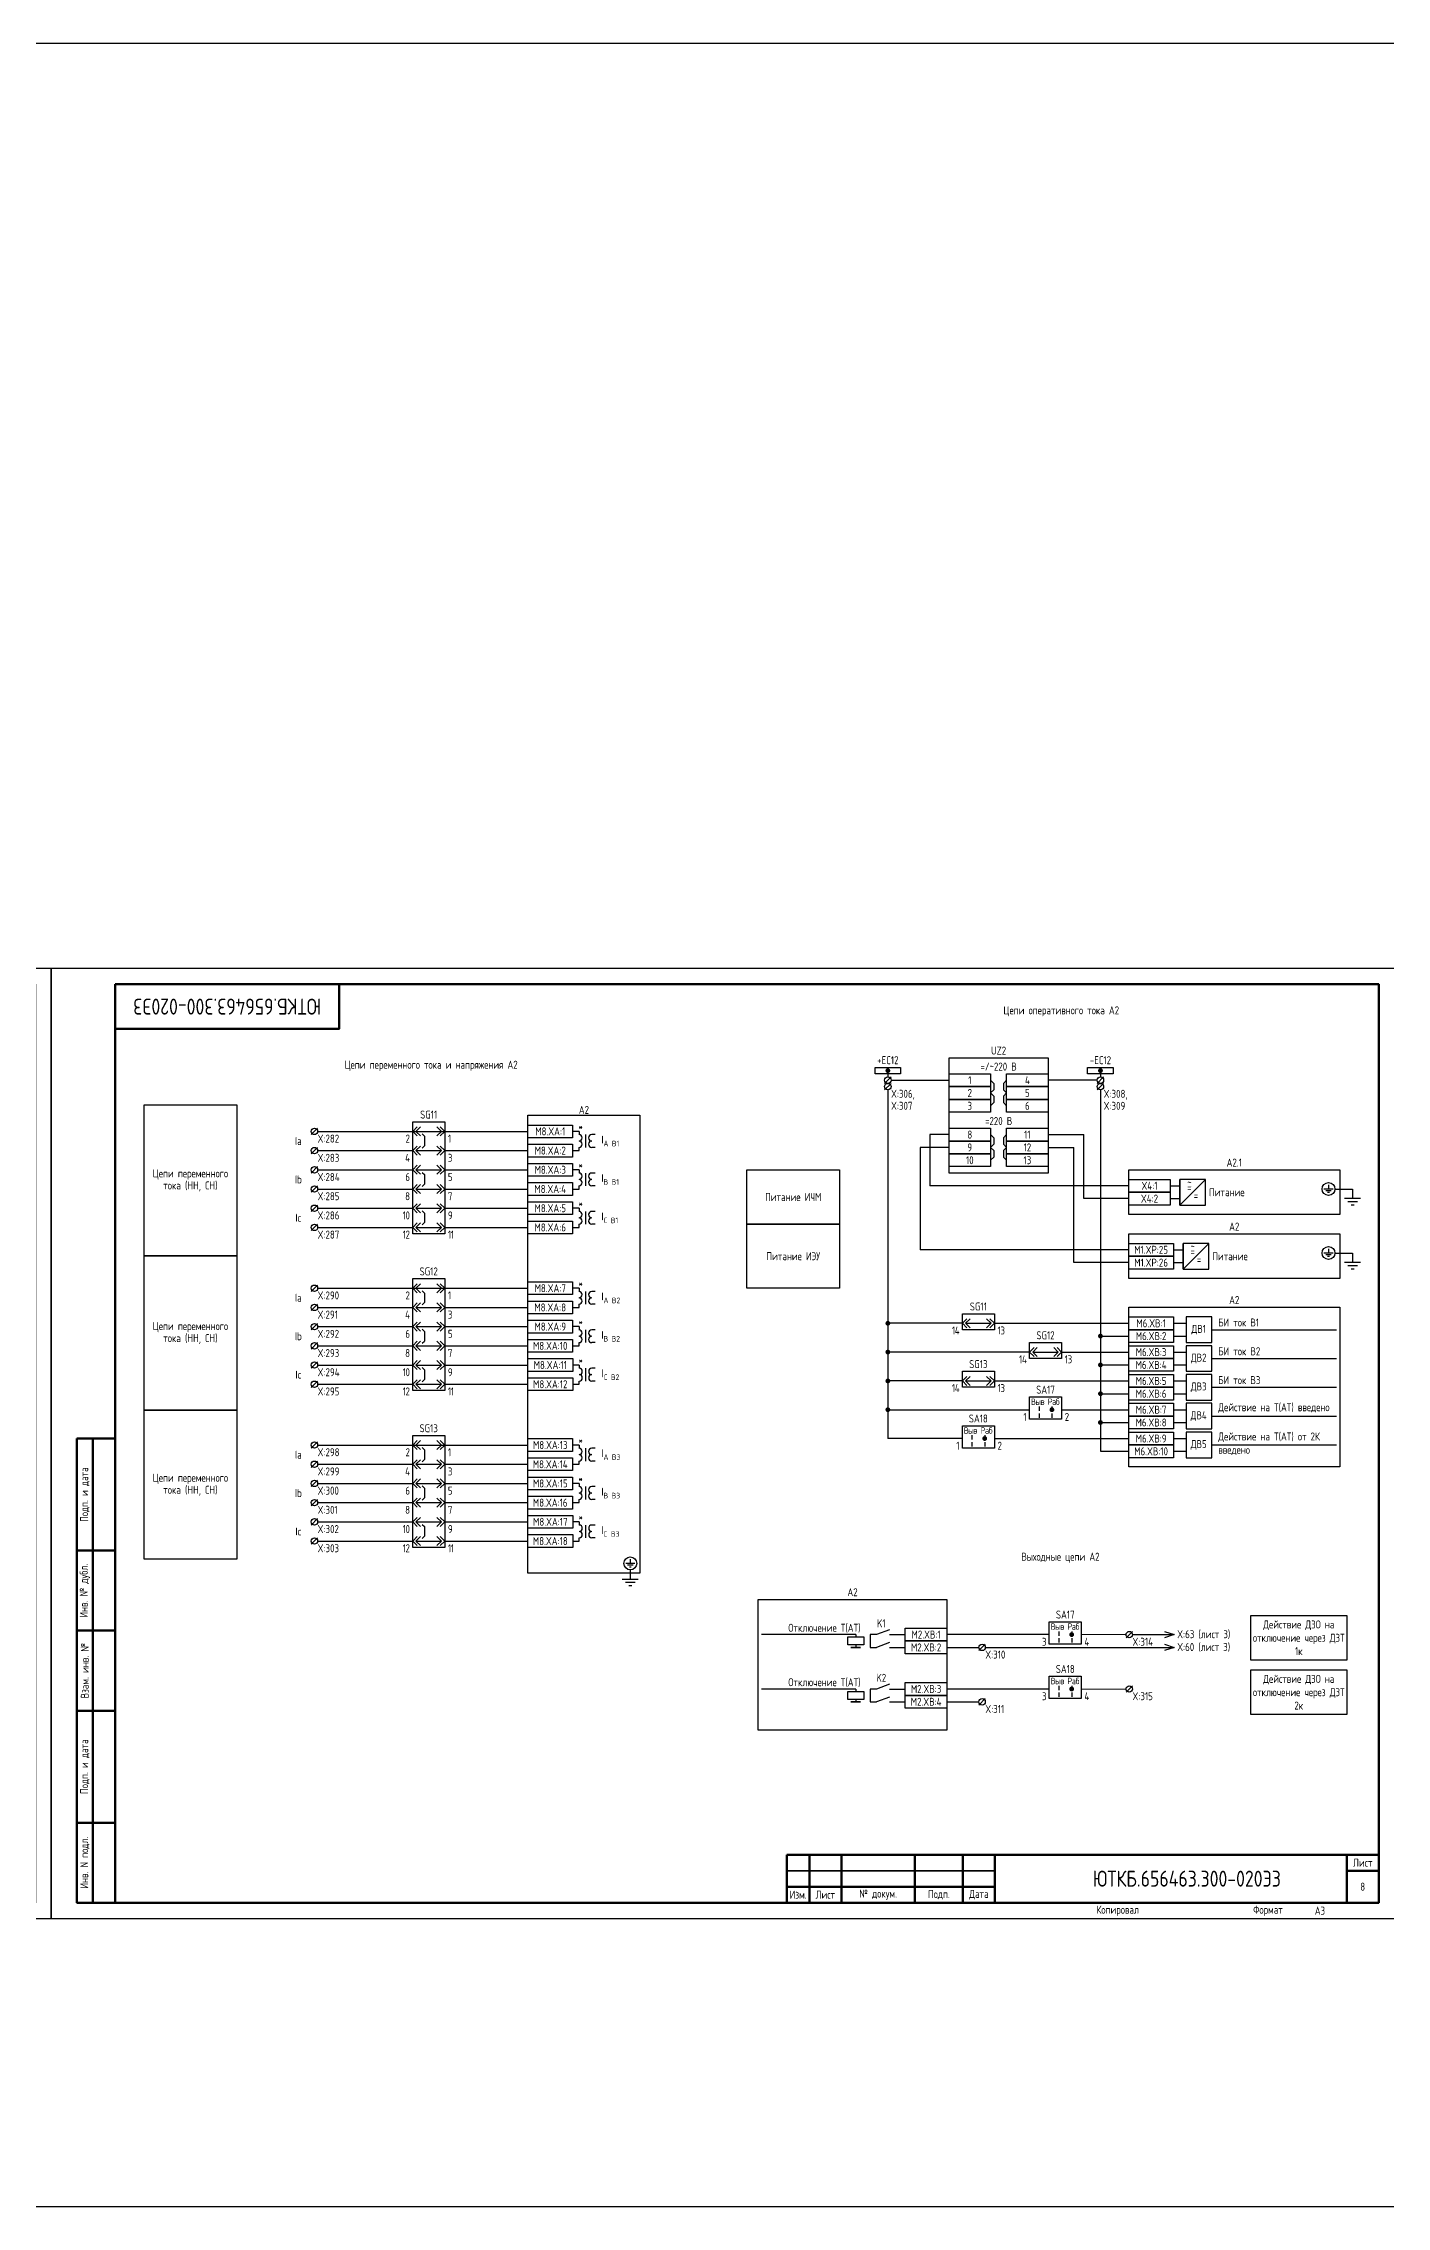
# Model space of a CAD drawing. Header units: millimetres. Extents: x -1117 to 5846, y -90 to 586.
# Drawn here: x 2938 to 3358, y -90 to 586 of the extents above; entities that cross this region are included whole.
import ezdxf

# ---------------------------------------------------------------- set-up
doc = ezdxf.new("R2010")
doc.units = ezdxf.units.MM
doc.styles.add('Gost_type_A', font='GOST_0.TTF')

# ---------------------------------------------------------------- blocks, each defined once
blk = doc.blocks.new('Формат_А3')
blk.add_lwpolyline([(-420, 297), (0, 297), (0, 0), (-420, 0)], close=True)
at = {"lineweight": 50}
blk.add_lwpolyline([(-400, 292), (-5, 292), (-5, 5), (-400, 5)], close=True, dxfattribs=at)
blk = doc.blocks.new('Штамп левый нижний')
at = {"lineweight": 50}
for points in [[(-12, 145), (-7, 145), (-7, 110), (-12, 110)], [(-7, 145), (0, 145), (0, 110), (-7, 110)], [(-12, 110), (-7, 110), (-7, 85), (-12, 85)], [(-7, 110), (0, 110), (0, 85), (-7, 85)], [(-12, 85), (-7, 85), (-7, 60), (-12, 60)], [(-7, 85), (0, 85), (0, 60), (-7, 60)], [(-12, 60), (-7, 60), (-7, 25), (-12, 25)], [(-7, 60), (0, 60), (0, 25), (-7, 25)], [(-12, 25), (-7, 25), (-7, 0), (-12, 0)], [(-7, 25), (0, 25), (0, 0), (-7, 0)]]:
    blk.add_lwpolyline(points, close=True, dxfattribs=at)
at = {"char_height": 2.5, "attachment_point": 5, "rotation": 90, "style": 'Gost_type_A'}
for s, insert, width in [('Подп. и дата', (-9.5, 127.5), 35), ('Инв. № дубл.', (-9.5, 97.5), 25), ('Взам. инв. №', (-9.5, 72.5), 25), ('Подп. и дата', (-9.5, 42.5), 35), ('Инв. N подл.', (-9.5, 12.5), 25)]:
    blk.add_mtext(s, dxfattribs=dict(at, insert=insert, width=width))
blk = doc.blocks.new('Штамп малый нижний')
at = {"lineweight": 50}
for points in [[(-185, 15), (-178, 15), (-178, 5), (-185, 5)], [(-178, 15), (-168, 15), (-168, 5), (-178, 5)], [(-168, 15), (-145, 15), (-145, 5), (-168, 5)], [(-145, 15), (-130, 15), (-130, 5), (-145, 5)], [(-130, 15), (-120, 15), (-120, 5), (-130, 5)], [(-120, 15), (-10, 15), (-10, 0), (-120, 0)], [(-10, 15), (0, 15), (0, 10), (-10, 10)], [(-10, 10), (0, 10), (0, 0), (-10, 0)], [(-185, 5), (-178, 5), (-178, 0), (-185, 0)], [(-178, 5), (-168, 5), (-168, 0), (-178, 0)], [(-168, 5), (-145, 5), (-145, 0), (-168, 0)], [(-145, 5), (-130, 5), (-130, 0), (-145, 0)], [(-130, 5), (-120, 5), (-120, 0), (-130, 0)]]:
    blk.add_lwpolyline(points, close=True, dxfattribs=at)
for points in [[(-185, 15), (-178, 15), (-178, 10), (-185, 10)], [(-178, 15), (-168, 15), (-168, 10), (-178, 10)], [(-168, 15), (-145, 15), (-145, 10), (-168, 10)], [(-145, 15), (-130, 15), (-130, 10), (-145, 10)], [(-130, 15), (-120, 15), (-120, 10), (-130, 10)], [(-185, 10), (-178, 10), (-178, 5), (-185, 5)], [(-178, 10), (-168, 10), (-168, 5), (-178, 5)], [(-168, 10), (-145, 10), (-145, 5), (-168, 5)], [(-145, 10), (-130, 10), (-130, 5), (-145, 5)], [(-130, 10), (-120, 10), (-120, 5), (-130, 5)]]:
    blk.add_lwpolyline(points, close=True)
at = {"char_height": 2.5, "style": 'Gost_type_A'}
for s, insert, width, attachment_point in [('Лист', (-5, 12.5), 10, 5), ('Изм.', (-181.5, 2.5), 7, 5), ('Лист', (-173, 2.5), 10, 5), ('№ докум.', (-156.5, 2.5), 23, 5), ('Подп.', (-137.5, 2.5), 15, 5), ('Дата', (-125, 2.5), 10, 5), ('Копировал', (-75, -2.53), 13.1202, 6), ('Формат', (-30, -2.53), 13.1202, 6)]:
    blk.add_mtext(s, dxfattribs=dict(at, insert=insert, width=width, attachment_point=attachment_point))
blk = doc.blocks.new('Штамп угловой верхний')
at = {"lineweight": 50}
blk.add_lwpolyline([(0, 0), (70, 0), (70, -14), (0, -14)], close=True, dxfattribs=at)
blk = doc.blocks.new('БИ_разъем')
for p, q in [((0, 0), (1.41, 1.41)), ((0, 0), (1.41, 1.41)), ((0, 0), (1.41, -1.41)), ((0, 0), (1.41, -1.41)), ((1, 0), (2.41, 1.41)), ((1, 0), (2.41, -1.41)), ((1, 0), (9, 0)), ((9, 0), (7.59, 1.41)), ((9, 0), (7.59, -1.41)), ((10, 0), (8.59, 1.41)), ((10, 0), (8.59, 1.41)), ((10, 0), (8.59, -1.41)), ((10, 0), (8.59, -1.41))]:
    blk.add_line(p, q)
blk = doc.blocks.new('БИ_перемычка')
for p, q in [((2.97, -0.79), (3.67, -1.5)), ((2.97, -5.21), (3.67, -4.5)), ((3.67, -1.5), (3.67, -4.5))]:
    blk.add_line(p, q)
blk = doc.blocks.new('POINT')
at = {"const_width": 0.75}
blk.add_lwpolyline([(-0.375, 0, 1), (0.375, 0, 1)], format="xyb", close=True, dxfattribs=at)
blk = doc.blocks.new('Шинка')
blk.add_lwpolyline([(-4, 1), (4, 1), (4, -1), (-4, -1)], close=True)
blk.add_blockref('POINT', (0, 0))
blk = doc.blocks.new('Переключатель_положение')
for p, q in [((2, 1), (2, -0.34)), ((2, -1.14), (2, -2.49))]:
    blk.add_line(p, q)

msp = doc.modelspace()

# ---------------------------------------------------------------- linework, layer by layer
for p, q in [((3201.54, 266), (3201.54, 263)), ((3201.54, 265), (3201.54, 263)), ((3268, 266), (3268, 263)), ((3268, 265), (3268, 263)), ((3202.54, 263), (3200.54, 261)), ((3202.54, 261), (3200.54, 259)), ((3201.54, 261), (3201.54, 261)), ((3201.54, 259), (3201.54, 150.04)), ((3202.55, 262), (3220.66, 262)), ((3266.99, 262), (3251.66, 262)), ((3269, 263), (3267, 261)), ((3269, 261), (3267, 259)), ((3268, 261), (3268, 261)), ((3268, 259), (3268, 146.04)), ((3023.27, 247), (3021.27, 245)), ((3023.27, 246), (3063, 246)), ((3063.01, 246), (3089, 246)), ((3105, 246), (3103, 246)), ((3220.66, 245), (3214.66, 245)), ((3214.66, 245), (3214.66, 229)), ((3251.66, 245), (3262.83, 245)), ((3262.83, 225), (3262.83, 245)), ((3023.27, 241), (3021.27, 239)), ((3023.28, 240), (3053, 240)), ((3063.01, 240), (3089, 240)), ((3103, 240), (3105, 240)), ((3211.66, 241), (3211.66, 209)), ((3220.66, 241), (3211.66, 241)), ((3251.66, 241), (3259.66, 241)), ((3259.66, 205), (3259.66, 241)), ((3023.27, 235), (3021.27, 233)), ((3023.28, 234), (3053, 234)), ((3063.01, 234), (3089, 234)), ((3105, 234), (3103, 234)), ((3292.83, 223), (3292.83, 231)), ((3292.83, 223), (3300.83, 231)), ((3023.27, 229), (3021.27, 227)), ((3023.28, 228), (3053, 228)), ((3063.01, 228), (3089, 228)), ((3103, 228), (3105, 228)), ((3276.83, 229), (3214.66, 229)), ((3276.83, 225), (3262.83, 225)), ((3341.32, 228), (3346.83, 228)), ((3023.27, 223), (3021.27, 221)), ((3023.27, 217), (3021.27, 215)), ((3023.28, 222), (3053, 222)), ((3063.01, 222), (3089, 222)), ((3105, 222), (3103, 222)), ((3023.28, 216), (3053, 216)), ((3063.01, 216), (3089, 216)), ((3103, 216), (3105, 216)), ((3293.83, 203), (3293.83, 211)), ((3293.83, 203), (3301.83, 211)), ((3276.83, 209), (3211.66, 209)), ((3276.83, 205), (3259.66, 205)), ((3341.32, 208), (3346.83, 208)), ((3023.27, 198), (3021.27, 196)), ((3023.27, 197), (3063, 197)), ((3063.01, 197), (3089, 197)), ((3105, 197), (3103, 197)), ((3023.27, 192), (3021.27, 190)), ((3023.28, 191), (3053, 191)), ((3063.01, 191), (3089, 191)), ((3103, 191), (3105, 191)), ((3023.27, 186), (3021.27, 184)), ((3023.28, 185), (3053, 185)), ((3063.01, 185), (3089, 185)), ((3105, 185), (3103, 185)), ((3224.83, 186.04), (3201.54, 186.04)), ((3234.83, 186.04), (3276.83, 186.04)), ((3290.83, 186.04), (3294.83, 186.04)), ((3302.83, 184.04), (3341.83, 184.04)), ((3023.27, 180), (3021.27, 178)), ((3023.28, 179), (3053, 179)), ((3063.01, 179), (3089, 179)), ((3103, 179), (3105, 179)), ((3245.83, 177.04), (3201.92, 177.04)), ((3255.83, 177.04), (3276.83, 177.04)), ((3268, 182.04), (3276.83, 182.04)), ((3290.83, 182.04), (3294.83, 182.04)), ((3290.83, 177.04), (3294.83, 177.04)), ((3023.27, 174), (3021.27, 172)), ((3023.28, 173), (3053, 173)), ((3063.01, 173), (3089, 173)), ((3105.02, 173), (3103.02, 173)), ((3268, 173.04), (3276.83, 173.04)), ((3290.83, 173.04), (3294.83, 173.04)), ((3302.83, 175.04), (3341.83, 175.04)), ((3023.27, 168), (3021.27, 166)), ((3023.28, 167), (3053, 167)), ((3063.01, 167), (3089, 167)), ((3103.02, 167), (3105.02, 167)), ((3224.83, 168.04), (3201.92, 168.04)), ((3234.83, 168.04), (3276.83, 168.04)), ((3268, 164.04), (3276.83, 164.04)), ((3290.83, 168.04), (3294.83, 168.04)), ((3290.83, 164.04), (3294.83, 164.04)), ((3302.83, 166.04), (3341.83, 166.04)), ((3201.92, 159.04), (3245.83, 159.04)), ((3255.83, 159.04), (3276.83, 159.04)), ((3290.83, 159.04), (3294.83, 159.04)), ((3302.83, 157.04), (3341.83, 157.04)), ((3023.27, 149), (3021.27, 147)), ((3224.83, 150.04), (3201.54, 150.04)), ((3234.83, 150.04), (3276.83, 150.04)), ((3268, 155.04), (3276.83, 155.04)), ((3290.83, 155.04), (3294.83, 155.04)), ((3290.83, 150.04), (3294.83, 150.04)), ((3023.27, 143), (3021.27, 141)), ((3023.27, 148), (3063, 148)), ((3023.28, 142), (3053, 142)), ((3063.01, 148), (3089, 148)), ((3063.01, 142), (3089, 142)), ((3105, 148), (3103, 148)), ((3103, 142), (3105, 142)), ((3268, 146.04), (3276.83, 146.04)), ((3290.83, 146.04), (3294.83, 146.04)), ((3302.83, 148.04), (3341.83, 148.04)), ((3023.27, 137), (3021.27, 135)), ((3023.28, 136), (3053, 136)), ((3063.01, 136), (3089, 136)), ((3105, 136), (3103, 136)), ((3023.27, 131), (3021.27, 129)), ((3023.28, 130), (3053, 130)), ((3063.01, 130), (3089, 130)), ((3103, 130), (3105, 130)), ((3023.27, 125), (3021.27, 123)), ((3023.28, 124), (3053, 124)), ((3063.01, 124), (3089, 124)), ((3105.02, 124), (3103.02, 124)), ((3023.27, 119), (3021.27, 117)), ((3023.28, 118), (3053, 118)), ((3063.01, 118), (3089, 118)), ((3103.02, 118), (3105.02, 118)), ((3191.5, 88.77), (3162, 88.77)), ((3191.5, 88.77), (3191.5, 88.02)), ((3252, 88.77), (3220, 88.77)), ((3278.01, 89.77), (3276.01, 87.77)), ((3278, 88.77), (3291, 88.77)), ((3191.5, 85.52), (3191.5, 84.77)), ((3220, 84.77), (3230, 84.77)), ((3232, 85.77), (3230, 83.77)), ((3232, 84.77), (3291, 84.77)), ((3191.5, 71.77), (3162, 71.77)), ((3191.5, 71.77), (3191.5, 71.02)), ((3191.5, 68.52), (3191.5, 67.77)), ((3252, 71.77), (3220, 71.77)), ((3220, 67.77), (3230, 67.77)), ((3232.01, 68.77), (3230.01, 66.77)), ((3278.01, 72.77), (3276.01, 70.77))]:
    msp.add_line(p, q)
at = {"ltscale": 4}
for p, q in [((3105, 246), (3105, 245)), ((3105, 245.5), (3105, 245)), ((3107, 245), (3107, 241)), ((3107, 245), (3107, 241)), ((3110, 245), (3109, 245)), ((3110, 245), (3109, 245)), ((3105, 240), (3105, 241)), ((3110, 241), (3109, 241)), ((3110, 241), (3109, 241)), ((3105, 234), (3105, 233)), ((3105, 233.5), (3105, 233)), ((3107, 233), (3107, 229)), ((3107, 233), (3107, 229)), ((3110, 233), (3109, 233)), ((3110, 233), (3109, 233)), ((3105, 228), (3105, 229)), ((3110, 229), (3109, 229)), ((3110, 229), (3109, 229)), ((3289.83, 229), (3292.83, 229)), ((3289.83, 225), (3292.83, 225)), ((3105, 222), (3105, 221)), ((3105, 221.5), (3105, 221)), ((3105, 216), (3105, 217)), ((3107, 221), (3107, 217)), ((3107, 221), (3107, 217)), ((3110, 221), (3109, 221)), ((3110, 221), (3109, 221)), ((3110, 217), (3109, 217)), ((3110, 217), (3109, 217)), ((3290.83, 209), (3293.83, 209)), ((3290.83, 205), (3293.83, 205)), ((3105, 197), (3105, 196)), ((3105, 196.5), (3105, 196)), ((3105, 191), (3105, 192)), ((3107, 196), (3107, 192)), ((3107, 196), (3107, 192)), ((3110, 196), (3109, 196)), ((3110, 196), (3109, 196)), ((3110, 192), (3109, 192)), ((3110, 192), (3109, 192)), ((3105, 185), (3105, 184)), ((3105, 184.5), (3105, 184)), ((3107, 184), (3107, 180)), ((3107, 184), (3107, 180)), ((3110, 184), (3109, 184)), ((3110, 184), (3109, 184)), ((3105, 179), (3105, 180)), ((3110, 180), (3109, 180)), ((3110, 180), (3109, 180)), ((3105.02, 173), (3105.02, 172)), ((3105.02, 172.5), (3105.02, 172)), ((3107.02, 172), (3107.02, 168)), ((3107.02, 172), (3107.02, 168)), ((3110.02, 172), (3109.02, 172)), ((3110.02, 172), (3109.02, 172)), ((3105.02, 167), (3105.02, 168)), ((3110.02, 168), (3109.02, 168)), ((3110.02, 168), (3109.02, 168)), ((3105, 148), (3105, 147)), ((3105, 147.5), (3105, 147)), ((3105, 142), (3105, 143)), ((3107, 147), (3107, 143)), ((3107, 147), (3107, 143)), ((3110, 147), (3109, 147)), ((3110, 147), (3109, 147)), ((3110, 143), (3109, 143)), ((3110, 143), (3109, 143)), ((3105, 136), (3105, 135)), ((3105, 135.5), (3105, 135)), ((3105, 130), (3105, 131)), ((3107, 135), (3107, 131)), ((3107, 135), (3107, 131)), ((3110, 135), (3109, 135)), ((3110, 135), (3109, 135)), ((3110, 131), (3109, 131)), ((3110, 131), (3109, 131)), ((3105.02, 124), (3105.02, 123)), ((3105.02, 123.5), (3105.02, 123)), ((3107.02, 123), (3107.02, 119)), ((3107.02, 123), (3107.02, 119)), ((3110.02, 123), (3109.02, 123)), ((3110.02, 123), (3109.02, 123)), ((3105.02, 118), (3105.02, 119)), ((3110.02, 119), (3109.02, 119)), ((3110.02, 119), (3109.02, 119))]:
    msp.add_line(p, q, dxfattribs=at)
at = {"ltscale": 4.32}
for p, q in [((3340.72, 228), (3337.87, 228)), ((3340.15, 227.43), (3338.44, 227.43)), ((3339.58, 226.86), (3339.01, 226.86)), ((3339.3, 229.28), (3339.3, 228)), ((3349.33, 225), (3344.33, 225)), ((3348.33, 224), (3345.33, 224)), ((3346.83, 228), (3346.83, 225)), ((3347.33, 223), (3346.33, 223)), ((3340.72, 208), (3337.87, 208)), ((3340.15, 207.43), (3338.44, 207.43)), ((3339.58, 206.86), (3339.01, 206.86)), ((3339.3, 209.28), (3339.3, 208)), ((3349.33, 205), (3344.33, 205)), ((3348.33, 204), (3345.33, 204)), ((3347.33, 203), (3346.33, 203)), ((3346.83, 208), (3346.83, 205)), ((3122.44, 111.02), (3119.59, 111.02)), ((3121.87, 110.45), (3120.16, 110.45)), ((3121.3, 109.88), (3120.73, 109.88)), ((3121.02, 112.3), (3121.02, 111.02)), ((3121.02, 109), (3121.02, 106)), ((3123.52, 106), (3118.52, 106)), ((3122.52, 105), (3119.52, 105)), ((3121.52, 104), (3120.52, 104)), ((3202, 90.27), (3198, 88.77)), ((3202, 86.27), (3198, 84.77)), ((3202, 73.27), (3198, 71.77)), ((3202, 69.27), (3198, 67.77))]:
    msp.add_line(p, q, dxfattribs=at)
at = {"ltscale": 1.08}
for p, q in [((3198, 88.77), (3196, 88.77)), ((3196, 88.77), (3196, 84.77)), ((3202, 88.77), (3207, 88.77)), ((3196, 84.77), (3198, 84.77)), ((3202, 84.77), (3207, 84.77)), ((3198, 71.77), (3196, 71.77)), ((3196, 71.77), (3196, 67.77)), ((3196, 67.77), (3198, 67.77)), ((3202, 71.77), (3207, 71.77)), ((3202, 67.77), (3207, 67.77))]:
    msp.add_line(p, q, dxfattribs=at)
at = {"linetype": 'Continuous', "lineweight": 20, "ltscale": 4}
for p, q in [((3262, 88.77), (3276, 88.77)), ((3262, 71.77), (3276, 71.77))]:
    msp.add_line(p, q, dxfattribs=at)
for points in [[(-1117.42, 586), (5845.64, 586), (5845.64, -90), (-1117.42, -90)], [(3220.66, 269), (3251.66, 269), (3251.66, 233), (3220.66, 233)], [(3220.66, 264), (3233.66, 264), (3233.66, 260), (3220.66, 260)], [(3238.66, 264), (3251.66, 264), (3251.66, 260), (3238.66, 260)], [(3220.66, 260), (3233.66, 260), (3233.66, 256), (3220.66, 256)], [(3238.66, 260), (3251.66, 260), (3251.66, 256), (3238.66, 256)], [(2998, 207.1), (2969, 207.1), (2969, 254.32), (2998, 254.32)], [(3089.02, 251.04), (3124.02, 251.04), (3124.02, 108), (3089.02, 108)], [(3220.66, 256), (3233.66, 256), (3233.66, 252), (3220.66, 252)], [(3238.66, 256), (3251.66, 256), (3251.66, 252), (3238.66, 252)], [(3053, 249), (3063, 249), (3063, 214), (3053, 214)], [(3089, 248), (3103, 248), (3103, 244), (3089, 244)], [(3220.66, 247), (3233.66, 247), (3233.66, 243), (3220.66, 243)], [(3238.66, 247), (3251.66, 247), (3251.66, 243), (3238.66, 243)], [(3089, 242), (3103, 242), (3103, 238), (3089, 238)], [(3220.66, 243), (3233.66, 243), (3233.66, 239), (3220.66, 239)], [(3220.66, 239), (3233.66, 239), (3233.66, 235), (3220.66, 235)], [(3238.66, 243), (3251.66, 243), (3251.66, 239), (3238.66, 239)], [(3238.66, 239), (3251.66, 239), (3251.66, 235), (3238.66, 235)], [(3089, 236), (3103, 236), (3103, 232), (3089, 232)], [(3089, 230), (3103, 230), (3103, 226), (3089, 226)], [(3186.45, 217), (3157.47, 217), (3157.47, 234), (3186.45, 234)], [(3276.83, 234), (3342.83, 234), (3342.83, 220), (3276.83, 220)], [(3276.83, 231), (3289.83, 231), (3289.83, 227), (3276.83, 227)], [(3089, 224), (3103, 224), (3103, 220), (3089, 220)], [(3276.83, 227), (3289.83, 227), (3289.83, 223), (3276.83, 223)], [(3089, 218), (3103, 218), (3103, 214), (3089, 214)], [(3186.46, 197), (3157.47, 197), (3157.47, 217), (3186.46, 217)], [(3276.83, 214), (3342.83, 214), (3342.83, 200), (3276.83, 200)], [(3276.83, 211), (3290.83, 211), (3290.83, 207), (3276.83, 207)], [(2998, 158.91), (2969, 158.91), (2969, 207.1), (2998, 207.1)], [(3276.83, 207), (3290.83, 207), (3290.83, 203), (3276.83, 203)], [(3053, 200), (3063, 200), (3063, 165), (3053, 165)], [(3089, 199), (3103, 199), (3103, 195), (3089, 195)], [(3089, 193), (3103, 193), (3103, 189), (3089, 189)], [(3276.83, 191.04), (3342.83, 191.04), (3342.83, 141.17), (3276.83, 141.17)], [(3089, 187), (3103, 187), (3103, 183), (3089, 183)], [(3276.83, 188.04), (3290.83, 188.04), (3290.83, 184.04), (3276.83, 184.04)], [(3276.83, 184.04), (3290.83, 184.04), (3290.83, 180.04), (3276.83, 180.04)], [(3089, 181), (3103, 181), (3103, 177), (3089, 177)], [(3276.83, 179.04), (3290.83, 179.04), (3290.83, 175.04), (3276.83, 175.04)], [(3089.02, 175), (3103.02, 175), (3103.02, 171), (3089.02, 171)], [(3276.83, 175.04), (3290.83, 175.04), (3290.83, 171.04), (3276.83, 171.04)], [(3276.83, 170.04), (3290.83, 170.04), (3290.83, 166.04), (3276.83, 166.04)], [(3089.02, 169), (3103.02, 169), (3103.02, 165), (3089.02, 165)], [(3245.83, 163.04), (3255.83, 163.04), (3255.83, 156.04), (3245.83, 156.04)], [(3276.83, 166.04), (3290.83, 166.04), (3290.83, 162.04), (3276.83, 162.04)], [(2998, 112.32), (2969, 112.32), (2969, 158.91), (2998, 158.91)], [(3276.83, 161.04), (3290.83, 161.04), (3290.83, 157.04), (3276.83, 157.04)], [(3276.83, 157.04), (3290.83, 157.04), (3290.83, 153.04), (3276.83, 153.04)], [(3053, 151), (3063, 151), (3063, 116), (3053, 116)], [(3089, 150), (3103, 150), (3103, 146), (3089, 146)], [(3224.83, 154.04), (3234.83, 154.04), (3234.83, 147.04), (3224.83, 147.04)], [(3276.83, 152.04), (3290.83, 152.04), (3290.83, 148.04), (3276.83, 148.04)], [(3089, 144), (3103, 144), (3103, 140), (3089, 140)], [(3276.83, 148.04), (3290.83, 148.04), (3290.83, 144.04), (3276.83, 144.04)], [(3089, 138), (3103, 138), (3103, 134), (3089, 134)], [(3089, 132), (3103, 132), (3103, 128), (3089, 128)], [(3089.02, 126), (3103.02, 126), (3103.02, 122), (3089.02, 122)], [(3089.02, 120), (3103.02, 120), (3103.02, 116), (3089.02, 116)], [(3161, 99.77), (3220, 99.77), (3220, 58.95), (3161, 58.95)], [(3315, 94.77), (3345, 94.77), (3345, 80.77), (3315, 80.77)], [(3194, 88.02), (3194, 85.52), (3189, 85.52), (3189, 88.02)], [(3207, 90.77), (3220, 90.77), (3220, 86.77), (3207, 86.77)], [(3252, 92.77), (3262, 92.77), (3262, 85.77), (3252, 85.77)], [(3193, 84.77), (3190, 84.77)], [(3207, 86.77), (3220, 86.77), (3220, 82.77), (3207, 82.77)], [(3252, 75.77), (3262, 75.77), (3262, 68.77), (3252, 68.77)], [(3315, 77.77), (3345, 77.77), (3345, 63.77), (3315, 63.77)], [(3194, 71.02), (3194, 68.52), (3189, 68.52), (3189, 71.02)], [(3193, 67.77), (3190, 67.77)], [(3207, 73.77), (3220, 73.77), (3220, 69.77), (3207, 69.77)], [(3207, 69.77), (3220, 69.77), (3220, 65.77), (3207, 65.77)]]:
    msp.add_lwpolyline(points, close=True)
for points in [[(3233.66, 262), (3234.66, 261), (3234.66, 259), (3233.66, 258)], [(3233.66, 258), (3234.66, 257), (3234.66, 255), (3233.66, 254)], [(3238.66, 262), (3237.66, 261), (3237.66, 259), (3238.66, 258)], [(3238.66, 258), (3237.66, 257), (3237.66, 255), (3238.66, 254)], [(3233.66, 245), (3234.66, 244), (3234.66, 242), (3233.66, 241)], [(3238.66, 245), (3237.66, 244), (3237.66, 242), (3238.66, 241)], [(3233.66, 241), (3234.66, 240), (3234.66, 238), (3233.66, 237)], [(3238.66, 241), (3237.66, 240), (3237.66, 238), (3238.66, 237)], [(3288, 89.77), (3291, 88.77), (3288, 87.77)], [(3288, 85.77), (3291, 84.77), (3288, 83.77)]]:
    msp.add_lwpolyline(points)
at = {"ltscale": 4}
for points in [[(3292.83, 223), (3300.83, 223), (3300.83, 231), (3292.83, 231)], [(3293.83, 203), (3301.83, 203), (3301.83, 211), (3293.83, 211)], [(3294.83, 180.04), (3302.83, 180.04), (3302.83, 188.04), (3294.83, 188.04)], [(3294.83, 171.04), (3302.83, 171.04), (3302.83, 179.04), (3294.83, 179.04)], [(3294.83, 162.04), (3302.83, 162.04), (3302.83, 170.04), (3294.83, 170.04)], [(3294.83, 153.04), (3302.83, 153.04), (3302.83, 161.04), (3294.83, 161.04)], [(3294.83, 144.04), (3302.83, 144.04), (3302.83, 152.04), (3294.83, 152.04)]]:
    msp.add_lwpolyline(points, close=True, dxfattribs=at)
at = {"lineweight": 25}
for points in [[(3224.83, 189.04), (3234.83, 189.04), (3234.83, 184.04), (3224.83, 184.04)], [(3245.83, 180.04), (3255.83, 180.04), (3255.83, 175.04), (3245.83, 175.04)], [(3224.83, 171.04), (3234.83, 171.04), (3234.83, 166.04), (3224.83, 166.04)]]:
    msp.add_lwpolyline(points, close=True, dxfattribs=at)
for centre, radius in [((3201.54, 262), 1), ((3201.54, 260), 1), ((3268, 262), 1), ((3268, 260), 1), ((3022.27, 246), 1), ((3022.27, 240), 1), ((3022.27, 234), 1), ((3339.3, 228), 2.02), ((3022.27, 228), 1), ((3022.27, 222), 1), ((3022.27, 216), 1), ((3339.3, 208), 2.02), ((3022.27, 197), 1), ((3022.27, 191), 1), ((3022.27, 185), 1), ((3022.27, 179), 1), ((3022.27, 173), 1), ((3022.27, 167), 1), ((3022.27, 148), 1), ((3022.27, 142), 1), ((3022.27, 136), 1), ((3022.27, 130), 1), ((3022.27, 124), 1), ((3022.27, 118), 1), ((3121.02, 111.02), 2.02), ((3277.01, 88.77), 1), ((3231, 84.77), 1), ((3231.01, 67.77), 1), ((3277.01, 71.77), 1)]:
    msp.add_circle(centre, radius)
at = {"ltscale": 4}
for centre, start, end in [((3105, 244), 270, 90), ((3105, 244), 270, 90), ((3109, 244), 90, 270), ((3109, 244), 90, 270), ((3105, 242), 270, 90), ((3105, 242), 270, 90), ((3109, 242), 90, 270), ((3109, 242), 90, 270), ((3105, 232), 270, 90), ((3105, 232), 270, 90), ((3105, 230), 270, 90), ((3105, 230), 270, 90), ((3109, 232), 90, 270), ((3109, 232), 90, 270), ((3109, 230), 90, 270), ((3109, 230), 90, 270), ((3105, 220), 270, 90), ((3105, 220), 270, 90), ((3105, 218), 270, 90), ((3105, 218), 270, 90), ((3109, 220), 90, 270), ((3109, 220), 90, 270), ((3109, 218), 90, 270), ((3109, 218), 90, 270), ((3105, 195), 270, 90), ((3105, 195), 270, 90), ((3105, 193), 270, 90), ((3105, 193), 270, 90), ((3109, 195), 90, 270), ((3109, 195), 90, 270), ((3109, 193), 90, 270), ((3109, 193), 90, 270), ((3105, 183), 270, 90), ((3105, 183), 270, 90), ((3109, 183), 90, 270), ((3109, 183), 90, 270), ((3105, 181), 270, 90), ((3105, 181), 270, 90), ((3109, 181), 90, 270), ((3109, 181), 90, 270), ((3105.02, 171), 270, 90), ((3105.02, 171), 270, 90), ((3105.02, 169), 270, 90), ((3105.02, 169), 270, 90), ((3109.02, 171), 90, 270), ((3109.02, 171), 90, 270), ((3109.02, 169), 90, 270), ((3109.02, 169), 90, 270), ((3105, 146), 270, 90), ((3105, 146), 270, 90), ((3105, 144), 270, 90), ((3105, 144), 270, 90), ((3109, 146), 90, 270), ((3109, 146), 90, 270), ((3109, 144), 90, 270), ((3109, 144), 90, 270), ((3105, 134), 270, 90), ((3105, 134), 270, 90), ((3105, 132), 270, 90), ((3105, 132), 270, 90), ((3109, 134), 90, 270), ((3109, 134), 90, 270), ((3109, 132), 90, 270), ((3109, 132), 90, 270), ((3105.02, 122), 270, 90), ((3105.02, 122), 270, 90), ((3109.02, 122), 90, 270), ((3109.02, 122), 90, 270), ((3105.02, 120), 270, 90), ((3105.02, 120), 270, 90), ((3109.02, 120), 90, 270), ((3109.02, 120), 90, 270)]:
    msp.add_arc(centre, 1, start, end, dxfattribs=at)

# ---------------------------------------------------------------- block references
at = {"color": 1}
for name, p in [('Формат_А3', (2940, 0)), ('Формат_А3', (3360, 0)), ('Штамп левый нижний', (2960, 5))]:
    msp.add_blockref(name, p, dxfattribs=at)
for name, p in [('Штамп угловой верхний', (2960, 292)), ('Шинка', (3201.54, 265)), ('Шинка', (3268, 265)), ('БИ_разъем', (3053, 246)), ('БИ_перемычка', (3053, 246)), ('БИ_разъем', (3053, 240)), ('БИ_разъем', (3053, 234)), ('БИ_перемычка', (3053, 234)), ('БИ_разъем', (3053, 228)), ('БИ_разъем', (3053, 222)), ('БИ_разъем', (3053, 216)), ('БИ_перемычка', (3053, 222)), ('БИ_разъем', (3053, 197)), ('БИ_перемычка', (3053, 197)), ('БИ_разъем', (3053, 191)), ('БИ_разъем', (3053, 185)), ('БИ_перемычка', (3053, 185)), ('POINT', (3201.54, 186.04)), ('POINT', (3268, 182.04)), ('БИ_разъем', (3053, 179)), ('POINT', (3201.54, 177.04)), ('БИ_разъем', (3053, 173)), ('БИ_перемычка', (3053, 173)), ('POINT', (3268, 173.04)), ('БИ_разъем', (3053, 167)), ('POINT', (3201.54, 168.04)), ('POINT', (3268, 164.04)), ('POINT', (3201.54, 159.04)), ('Переключатель_положение', (3246.83, 159.04)), ('POINT', (3252.83, 159.04)), ('Переключатель_положение', (3250.83, 159.04)), ('POINT', (3268, 155.04)), ('БИ_разъем', (3053, 148)), ('Переключатель_положение', (3225.83, 150.04)), ('POINT', (3231.83, 150.04)), ('Переключатель_положение', (3229.83, 150.04)), ('БИ_разъем', (3053, 142)), ('БИ_перемычка', (3053, 148)), ('БИ_разъем', (3053, 136)), ('БИ_перемычка', (3053, 136)), ('БИ_разъем', (3053, 130)), ('БИ_разъем', (3053, 124)), ('БИ_перемычка', (3053, 124)), ('БИ_разъем', (3053, 118)), ('Переключатель_положение', (3253, 88.77)), ('POINT', (3259, 88.77)), ('Переключатель_положение', (3257, 88.77)), ('Переключатель_положение', (3253, 71.77)), ('POINT', (3259, 71.77)), ('Переключатель_положение', (3257, 71.77)), ('Штамп малый нижний', (3355, 5))]:
    msp.add_blockref(name, p)
at = {"lineweight": 25}
for p in [(3224.83, 186.04), (3245.83, 177.04), (3224.83, 168.04)]:
    msp.add_blockref('БИ_разъем', p, dxfattribs=at)

# ---------------------------------------------------------------- texts
at = {"insert": (2995, 285), "char_height": 5, "width": 70, "attachment_point": 5, "rotation": 180, "style": 'Gost_type_A'}
msp.add_mtext('ЮТКБ.656463.300-020Э3', dxfattribs=at)
at = {"lineweight": 25, "char_height": 2.5, "line_spacing_factor": 0.9, "style": 'Gost_type_A'}
for s, insert, width, attachment_point in [('Цепи оперативного тока A2', (3255.75, 283.5), 195.5, 5), ('UZ2', (3236.16, 270), 31, 8), ('Цепи переменного тока и напряжения A2', (3058.75, 266.5), 197.5, 5), ('=/~220 В', (3236.16, 265), 31, 8), ('X:306,\\PX:307', (3202.54, 259), 16, 1), ('X:308,\\PX:309', (3269, 259), 16, 1), ('=220 В', (3236.16, 248), 31, 8), ('SG11', (3229.83, 190.04), 10, 8), ('{\\T0.9;14}', (3223.83, 185.04), 5, 3), ('{\\T0.9;13}', (3235.83, 185.04), 5, 1), ('SG12', (3250.83, 181.04), 10, 8), ('{\\T0.9;14}', (3244.83, 176.04), 5, 3), ('{\\T0.9;13}', (3256.83, 176.04), 5, 1), ('SG13', (3229.83, 172.04), 10, 8), ('{\\T0.9;14}', (3223.83, 167.04), 5, 3), ('{\\T0.9;13}', (3235.83, 167.04), 5, 1), ('Выходные цепи A2', (3255.5, 112.77), 93, 5), ('A2', (3190.5, 100.77), 59, 8), ('X:310', (3232, 83.77), 8, 1), ('X:314', (3278.01, 87.77), 8, 1), ('X:315', (3278.01, 70.77), 8, 1), ('X:311', (3232.01, 66.77), 8, 1)]:
    msp.add_mtext(s, dxfattribs=dict(at, insert=insert, width=width, attachment_point=attachment_point))
at = {"style": 'Gost_type_A'}
for s, insert, char_height, width, attachment_point in [('+EC12', (3201.54, 267), 2.5, 10, 8), ('-EC12', (3268, 267), 2.5, 10, 8), ('2', (3227.16, 258), 2.5, 13, 5), ('1', (3227.16, 262), 2.5, 13, 5), ('4', (3245.16, 262), 2.5, 13, 5), ('5', (3245.16, 258), 2.5, 13, 5), ('3', (3227.16, 254), 2.5, 13, 5), ('6', (3245.16, 254), 2.5, 13, 5), ('M8.XA:1', (3096, 246), 2.5, 14, 5), ('*', (3105.5, 247.5), 2.5, 3, 5), ('\\A1;I{\\H0.7x;\\S^ A B1;}', (3112, 243), 2.5, 8, 4), ('8', (3227.16, 245), 2.5, 13, 5), ('11', (3245.16, 245), 2.5, 13, 5), ('M8.XA:2', (3095.99, 240), 2.5, 14.018, 5), ('10', (3227.16, 237), 2.5, 13, 5), ('9', (3227.16, 241), 2.5, 13, 5), ('13', (3245.16, 237), 2.5, 13, 5), ('12', (3245.16, 241), 2.5, 13, 5), ('M8.XA:3', (3096, 234), 2.5, 14, 5), ('*', (3105.5, 235.5), 2.5, 3, 5), ('\\A1;I{\\H0.7x;\\S^ B B1;}', (3112, 231), 2.5, 8, 4), ('X4:1', (3283.33, 229), 2.5, 13, 5), ('~', (3295.83, 230.03), 2.5, 2.7, 5), ('M8.XA:4', (3095.99, 227.99), 2.5, 14.018, 5), ('M8.XA:5', (3096, 222), 2.5, 14, 5), ('*', (3105.5, 223.5), 2.5, 3, 5), ('X4:2', (3283.33, 225), 2.5, 13, 5), ('=', (3295.83, 228.53), 2.5, 6, 5), ('=', (3297.83, 226), 2.5, 6, 5), ('Питание', (3307.5, 226.99), 2.5, 11.3452, 5), ('M8.XA:6', (3095.99, 215.99), 2.5, 14.018, 5), ('\\A1;I{\\H0.7x;\\S^ C B1;}', (3112, 219), 2.5, 8, 4), ('M1.XP:25', (3283.83, 209), 2.5, 13.9956, 5), ('~', (3296.83, 210.03), 2.5, 2.7, 5), ('M1.XP:26', (3283.83, 205), 2.5, 13.9956, 5), ('=', (3296.83, 208.53), 2.5, 6, 5), ('=', (3298.83, 206), 2.5, 6, 5), ('Питание', (3308.5, 206.99), 2.5, 11.3452, 5), ('M8.XA:7', (3096, 197), 2.5, 14, 5), ('*', (3105.5, 198.5), 2.5, 3, 5), ('M8.XA:8', (3095.99, 190.99), 2.5, 14.018, 5), ('\\A1;I{\\H0.7x;\\S^ A B2;}', (3112, 194), 2.5, 8, 4), ('M8.XA:9', (3096, 185), 2.5, 14, 5), ('*', (3105.5, 186.5), 2.5, 3, 5), ('\\A1;I{\\H0.7x;\\S^ B B2;}', (3112, 182), 2.5, 8, 4), ('M6.XВ:2', (3283.83, 182.04), 2.5, 14, 5), ('M6.XВ:1', (3283.83, 186.04), 2.5, 14, 5), ('ДВ1', (3298.71, 184.04), 2.5, 7.7588, 5), ('БИ ток В1', (3304.83, 185.04), 2.5, 46.8301, 7), ('M8.XA:10', (3095.99, 178.99), 2.5, 14.018, 5), ('M6.XВ:3', (3283.83, 177.04), 2.5, 14, 5), ('ДВ2', (3298.71, 175.04), 2.5, 7.7588, 5), ('БИ ток B2', (3304.83, 176.04), 2.5, 27.8465, 7), ('M8.XA:11', (3096.02, 173), 2.5, 14, 5), ('*', (3105.52, 174.5), 2.5, 3, 5), ('\\A1;I{\\H0.7x;\\S^ C B2;}', (3112.02, 170), 2.5, 8, 4), ('M6.XВ:4', (3283.83, 173.04), 2.5, 14, 5), ('M6.XВ:5', (3283.83, 168.04), 2.5, 14, 5), ('БИ ток B3', (3304.83, 167.04), 2.5, 27.8465, 7), ('M8.XA:12', (3096.01, 167), 2.5, 14.018, 5), ('{\\T0.9;Выв}', (3248.33, 161.54), 2, 5, 5), ('SA17', (3250.83, 164.04), 2.5, 10, 8), ('{\\T0.9;Раб}', (3253.33, 161.54), 2, 5, 5), ('M6.XВ:6', (3283.83, 164.04), 2.5, 14, 5), ('ДВ3', (3298.71, 166.04), 2.5, 7.7588, 5), ('SA18', (3229.83, 155.04), 2.5, 10, 8), ('{\\T0.9;1}', (3244.83, 158.04), 2.5, 5, 3), ('{\\T0.9;2}', (3256.83, 158.04), 2.5, 5, 1), ('M6.XВ:8', (3283.83, 155.04), 2.5, 14, 5), ('M6.XВ:7', (3283.83, 159.04), 2.5, 14, 5), ('ДВ4', (3298.71, 157.04), 2.5, 7.7588, 5), ('Действие на Т(АТ) введено', (3304.83, 158.04), 2.5, 35.5248, 7), ('M8.XA:13', (3096, 148.01), 2.5, 14, 5), ('*', (3105.5, 149.5), 2.5, 3, 5), ('{\\T0.9;1}', (3223.83, 149.04), 2.5, 5, 3), ('{\\T0.9;Выв}', (3227.33, 152.54), 2, 5, 5), ('{\\T0.9;Раб}', (3232.33, 152.54), 2, 5, 5), ('{\\T0.9;2}', (3235.83, 149.04), 2.5, 5, 1), ('M6.XВ:9', (3283.83, 150.04), 2.5, 14, 5), ('ДВ5', (3298.71, 148.04), 2.5, 7.7588, 5), ('Действие на Т(АТ) от 2К \\Pвведено', (3304.83, 144.86), 2.5, 44.8592, 7), ('M8.XA:14', (3095.99, 142), 2.5, 14.018, 5), ('\\A1;I{\\H0.7x;\\S^ A B3;}', (3111.99, 145.03), 2.5, 8, 4), ('M6.XВ:10', (3283.83, 146.04), 2.5, 14, 5), ('M8.XA:15', (3096, 136), 2.5, 14, 5), ('*', (3105.5, 137.5), 2.5, 3, 5), ('M8.XA:16', (3095.99, 129.99), 2.5, 14.018, 5), ('\\A1;I{\\H0.7x;\\S^ B B3;}', (3112, 133), 2.5, 8, 4), ('M8.XA:17', (3096.02, 124), 2.5, 14, 5), ('*', (3105.52, 125.5), 2.5, 3, 5), ('\\A1;I{\\H0.7x;\\S^ C B3;}', (3112.02, 121), 2.5, 8, 4), ('M8.XA:18', (3096.01, 117.99), 2.5, 14.018, 5), ('SA17', (3257, 93.77), 2.5, 10, 8), ('Отключение Т(АТ)', (3193, 90.77), 2.5, 31.0015, 6), ('K1', (3199.5, 92.27), 2.5, 5, 5), ('M2.XВ:1', (3213.5, 88.77), 2.5, 13, 5), ('{\\T0.9;Выв}', (3254.5, 91.27), 2, 5, 5), ('{\\T0.9;Раб}', (3259.5, 91.27), 2, 5, 5), ('X:63 (лист 3)', (3292, 88.77), 2.5, 19, 4), ('{\\C256;Действие ДЗО на отключение через ДЗТ 1к}', (3330, 87.77), 2.5, 30, 5), ('M2.XВ:2', (3213.5, 84.77), 2.5, 13, 5), ('{\\T0.9;3}', (3251, 87.76), 2.5, 5, 3), ('{\\T0.9;4}', (3263, 87.77), 2.5, 5, 1), ('X:60 (лист 3)', (3292, 84.77), 2.5, 19, 4), ('Отключение Т(АТ)', (3193, 73.77), 2.5, 31.0015, 6), ('K2', (3199.5, 75.27), 2.5, 5, 5), ('{\\T0.9;Выв}', (3254.5, 74.27), 2, 5, 5), ('SA18', (3257, 76.77), 2.5, 10, 8), ('{\\T0.9;Раб}', (3259.5, 74.27), 2, 5, 5), ('{\\C256;Действие ДЗО на отключение через ДЗТ 2к}', (3330, 70.77), 2.5, 30, 5), ('M2.XВ:4', (3213.5, 67.77), 2.5, 13, 5), ('M2.XВ:3', (3213.5, 71.77), 2.5, 13, 5), ('{\\T0.9;3}', (3251, 70.76), 2.5, 5, 3), ('{\\T0.9;4}', (3263, 70.77), 2.5, 5, 1), ('ЮТКБ.656463.300-020Э3', (3295, 12.5), 5, 120, 5), ('8', (3350, 10), 2.5, 10, 5), ('A3', (3335, 2.5), 2.5, 20, 4)]:
    msp.add_mtext(s, dxfattribs=dict(at, insert=insert, char_height=char_height, width=width, attachment_point=attachment_point))
at = {"char_height": 2.5, "line_spacing_factor": 0.9, "style": 'Gost_type_A'}
for s, insert, width, attachment_point in [('SG11', (3058, 250), 10, 8), ('A2', (3106.52, 251.48), 35, 8), ('Ia', (3017.27, 243), 10, 5), ('X:282', (3023.27, 245), 10, 1), ('{\\T0.9;2}', (3052, 245), 5, 3), ('{\\T0.9;1}', (3064, 245), 5, 1), ('X:283', (3023.27, 239), 10, 1), ('{\\T0.9;4}', (3052, 239), 5, 3), ('{\\T0.9;3}', (3064, 239), 5, 1), ('A2.1', (3309.83, 235), 66, 8), ('Цепи переменного тока (НН, СН)', (2983.5, 230.71), 29, 5), ('Ib', (3017.27, 231), 10, 5), ('X:284', (3023.27, 233), 10, 1), ('{\\T0.9;6}', (3052, 233), 5, 3), ('{\\T0.9;5}', (3064, 233), 5, 1), ('X:285', (3023.27, 227), 10, 1), ('{\\T0.9;8}', (3052, 227), 5, 3), ('{\\T0.9;7}', (3064, 227), 5, 1), ('Питание ИЧМ', (3171.96, 225.5), 28.9833, 5), ('Ic', (3017.27, 219), 10, 5), ('X:286', (3023.27, 221), 10, 1), ('{\\T0.9;10}', (3052, 221), 5, 3), ('{\\T0.9;9}', (3064, 221), 5, 1), ('A2', (3309.83, 215), 66, 8), ('X:287', (3023.27, 215), 10, 1), ('{\\T0.9;12}', (3052, 215), 5, 3), ('{\\T0.9;11}', (3064, 215), 5, 1), ('SG12', (3058, 201), 10, 8), ('Питание ИЭУ', (3171.96, 207), 28.9936, 5), ('Ia', (3017.27, 194), 10, 5), ('X:290', (3023.27, 196), 10, 1), ('X:291', (3023.27, 190), 10, 1), ('{\\T0.9;4}', (3052, 190), 5, 3), ('{\\T0.9;2}', (3052, 196), 5, 3), ('{\\T0.9;1}', (3064, 196), 5, 1), ('{\\T0.9;3}', (3064, 190), 5, 1), ('A2', (3309.83, 192.04), 66, 8), ('Цепи переменного тока (НН, СН)', (2983.5, 183.01), 29, 5), ('Ib', (3017.27, 182), 10, 5), ('X:292', (3023.27, 184), 10, 1), ('{\\T0.9;6}', (3052, 184), 5, 3), ('{\\T0.9;5}', (3064, 184), 5, 1), ('X:293', (3023.27, 178), 10, 1), ('{\\T0.9;8}', (3052, 178), 5, 3), ('{\\T0.9;7}', (3064, 178), 5, 1), ('Ic', (3017.27, 170), 10, 5), ('X:294', (3023.27, 172), 10, 1), ('{\\T0.9;10}', (3052, 172), 5, 3), ('{\\T0.9;9}', (3064, 172), 5, 1), ('X:295', (3023.27, 166), 10, 1), ('{\\T0.9;12}', (3052, 166), 5, 3), ('{\\T0.9;11}', (3064, 166), 5, 1), ('SG13', (3058, 152), 10, 8), ('Ia', (3017.27, 145), 10, 5), ('X:298', (3023.27, 147), 10, 1), ('{\\T0.9;2}', (3052, 147), 5, 3), ('{\\T0.9;1}', (3064, 147), 5, 1), ('Цепи переменного тока (НН, СН)', (2983.5, 135.61), 29, 5), ('X:299', (3023.27, 141), 10, 1), ('{\\T0.9;4}', (3052, 141), 5, 3), ('{\\T0.9;3}', (3064, 141), 5, 1), ('Ib', (3017.27, 133), 10, 5), ('X:300', (3023.27, 135), 10, 1), ('X:301', (3023.27, 129), 10, 1), ('{\\T0.9;8}', (3052, 129), 5, 3), ('{\\T0.9;6}', (3052, 135), 5, 3), ('{\\T0.9;7}', (3064, 129), 5, 1), ('{\\T0.9;5}', (3064, 135), 5, 1), ('Ic', (3017.27, 121), 10, 5), ('X:302', (3023.27, 123), 10, 1), ('{\\T0.9;10}', (3052, 123), 5, 3), ('{\\T0.9;9}', (3064, 123), 5, 1), ('X:303', (3023.27, 117), 10, 1), ('{\\T0.9;12}', (3052, 117), 5, 3), ('{\\T0.9;11}', (3064, 117), 5, 1)]:
    msp.add_mtext(s, dxfattribs=dict(at, insert=insert, width=width, attachment_point=attachment_point))

doc.saveas('drawing.dxf')
